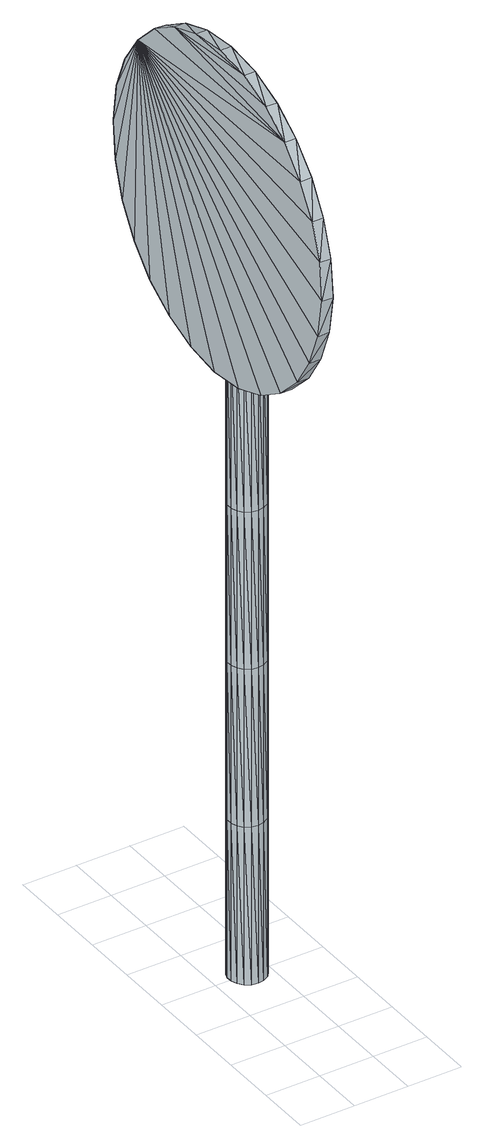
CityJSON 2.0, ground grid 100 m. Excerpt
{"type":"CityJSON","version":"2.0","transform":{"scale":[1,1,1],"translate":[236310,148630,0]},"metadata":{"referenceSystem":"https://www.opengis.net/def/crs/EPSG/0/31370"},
"CityObjects":{
"object1":{"type":"GenericCityObject","attributes":{"cluster":13,"mean_distance_to_centroid":0.0801,"new_centroid_x":236261.77,"new_centroid_y":149011.56,"mean_distance_to_camera":5.26,"H1":0,"H2":0,"Z_final":106.64,"cluster2":-1,"proj_x":236262.99,"proj_y":149007.48,"id_line":53392,"bearing_l":253.44,"distance":4.26,"orientation":"right","G_obj":253.44},"geometry":[{"type":"MultiSurface","lod":"2","boundaries":[[[0,1,2]],[[2,1,3]],[[3,1,4]],[[4,1,5]],[[5,1,6]],[[1,7,6]],[[1,8,7]],[[1,9,8]],[[1,10,9]],[[1,11,10]],[[1,12,11]],[[1,13,12]],[[1,14,13]],[[15,14,1]],[[16,15,1]],[[17,16,1]],[[18,17,1]],[[0,18,1]],[[19,20,0]],[[19,0,2]],[[21,19,2]],[[21,2,3]],[[21,3,22]],[[22,3,4]],[[22,4,23]],[[23,4,5]],[[23,5,24]],[[24,5,6]],[[24,6,25]],[[25,6,7]],[[25,7,26]],[[26,7,8]],[[26,8,27]],[[8,9,27]],[[27,9,28]],[[9,10,28]],[[10,29,28]],[[10,11,29]],[[11,30,29]],[[11,12,30]],[[30,12,31]],[[31,12,13]],[[31,13,32]],[[32,13,14]],[[32,14,33]],[[33,14,15]],[[33,15,34]],[[34,15,16]],[[34,16,35]],[[35,16,17]],[[36,35,17]],[[18,36,17]],[[20,36,18]],[[20,18,0]],[[37,38,20]],[[37,20,19]],[[39,37,19]],[[21,39,19]],[[39,21,40]],[[40,21,22]],[[40,22,41]],[[41,22,23]],[[41,23,42]],[[42,23,24]],[[42,24,43]],[[43,24,25]],[[43,25,44]],[[44,25,26]],[[26,45,44]],[[26,27,45]],[[27,46,45]],[[27,28,46]],[[28,47,46]],[[28,29,47]],[[47,29,48]],[[29,30,48]],[[48,30,49]],[[49,30,31]],[[49,31,50]],[[50,31,32]],[[50,32,51]],[[51,32,33]],[[51,33,52]],[[52,33,34]],[[52,34,53]],[[53,34,35]],[[54,53,35]],[[54,35,36]],[[38,54,36]],[[38,36,20]],[[55,56,38]],[[55,38,37]],[[57,55,37]],[[57,37,39]],[[57,39,58]],[[58,39,40]],[[58,40,59]],[[59,40,41]],[[59,41,60]],[[60,41,42]],[[60,42,61]],[[61,42,43]],[[61,43,62]],[[62,43,44]],[[44,63,62]],[[44,45,63]],[[45,64,63]],[[45,46,64]],[[46,65,64]],[[46,47,65]],[[47,66,65]],[[47,48,66]],[[66,48,67]],[[67,48,49]],[[67,49,68]],[[68,49,50]],[[68,50,69]],[[69,50,51]],[[69,51,70]],[[70,51,52]],[[70,52,71]],[[71,52,53]],[[72,71,53]],[[72,53,54]],[[56,72,54]],[[56,54,38]],[[73,74,56]],[[73,56,55]],[[75,73,55]],[[75,55,57]],[[75,57,76]],[[76,57,58]],[[76,58,77]],[[77,58,59]],[[77,59,78]],[[78,59,60]],[[78,60,79]],[[79,60,61]],[[79,61,80]],[[80,61,62]],[[62,81,80]],[[62,63,81]],[[63,82,81]],[[63,64,82]],[[64,83,82]],[[64,65,83]],[[65,84,83]],[[65,66,84]],[[84,66,85]],[[85,66,67]],[[85,67,86]],[[86,67,68]],[[86,68,87]],[[87,68,69]],[[87,69,88]],[[88,69,70]],[[88,70,89]],[[89,70,71]],[[90,89,71]],[[90,71,72]],[[74,90,72]],[[74,72,56]],[[91,92,74]],[[91,74,73]],[[93,91,73]],[[93,73,75]],[[93,75,94]],[[94,75,76]],[[94,76,95]],[[95,76,77]],[[95,77,96]],[[96,77,78]],[[96,78,97]],[[97,78,79]],[[97,79,98]],[[98,79,80]],[[80,99,98]],[[80,81,99]],[[81,100,99]],[[81,82,100]],[[82,101,100]],[[82,83,101]],[[83,102,101]],[[83,84,102]],[[102,84,103]],[[103,84,85]],[[103,85,104]],[[104,85,86]],[[104,86,105]],[[105,86,87]],[[105,87,106]],[[106,87,88]],[[106,88,107]],[[107,88,89]],[[108,107,89]],[[108,89,90]],[[92,108,90]],[[92,90,74]],[[92,91,109]],[[91,93,109]],[[93,94,109]],[[94,95,109]],[[95,96,109]],[[109,96,97]],[[109,97,98]],[[109,98,99]],[[109,99,100]],[[109,100,101]],[[109,101,102]],[[109,102,103]],[[109,103,104]],[[105,109,104]],[[106,109,105]],[[107,109,106]],[[108,109,107]],[[92,109,108]],[[110,111,112]],[[113,112,114]],[[115,112,113]],[[116,112,115]],[[117,112,116]],[[118,112,117]],[[119,112,118]],[[120,112,119]],[[121,112,120]],[[122,112,121]],[[122,123,112]],[[123,110,112]],[[111,124,112]],[[124,125,112]],[[125,126,112]],[[126,127,112]],[[127,128,112]],[[128,129,112]],[[129,130,112]],[[130,131,112]],[[112,131,132]],[[131,133,132]],[[131,134,133]],[[133,134,135]],[[133,135,136]],[[135,137,136]],[[133,136,138]],[[136,139,138]],[[136,137,139]],[[137,140,139]],[[137,135,140]],[[135,141,140]],[[135,134,141]],[[134,142,141]],[[134,131,142]],[[131,143,142]],[[131,130,143]],[[143,130,144]],[[144,130,129]],[[144,129,145]],[[145,129,128]],[[145,128,146]],[[146,127,147]],[[147,127,126]],[[147,126,148]],[[148,126,125]],[[148,125,149]],[[149,125,124]],[[150,149,124]],[[150,124,111]],[[151,150,111]],[[151,111,110]],[[152,151,110]],[[152,110,123]],[[146,128,127]],[[153,123,122]],[[154,153,122]],[[154,122,121]],[[155,154,121]],[[155,121,120]],[[156,155,120]],[[156,120,119]],[[157,156,119]],[[157,119,118]],[[157,118,158]],[[158,118,117]],[[158,117,159]],[[153,152,123]],[[159,117,116]],[[159,116,160]],[[160,116,115]],[[160,115,161]],[[161,115,113]],[[161,113,162]],[[162,113,114]],[[162,114,163]],[[163,114,112]],[[163,112,164]],[[164,112,132]],[[132,165,164]],[[132,133,165]],[[133,138,165]],[[138,139,140]],[[161,162,163]],[[160,161,163]],[[159,160,163]],[[158,159,163]],[[157,158,163]],[[156,157,163]],[[155,156,163]],[[154,155,163]],[[153,154,163]],[[153,163,152]],[[152,163,151]],[[151,163,150]],[[150,163,149]],[[149,163,148]],[[148,163,147]],[[147,163,146]],[[146,163,145]],[[145,163,144]],[[144,163,143]],[[143,163,142]],[[163,164,142]],[[142,164,165]],[[142,165,141]],[[165,140,141]],[[165,138,140]],[[166,167,168]],[[168,167,169]],[[170,168,169]],[[170,169,171]],[[170,171,172]],[[172,171,173]],[[172,173,174]],[[174,173,175]],[[174,175,176]],[[176,175,177]],[[176,177,178]],[[178,177,179]],[[178,179,180]],[[180,179,181]],[[180,181,182]],[[182,181,183]],[[182,183,184]],[[184,183,185]],[[184,185,186]],[[186,185,187]],[[186,187,188]],[[188,187,189]],[[188,189,190]],[[190,189,191]],[[192,190,191]],[[192,191,193]],[[194,192,193]],[[194,193,195]],[[196,194,195]],[[196,195,197]],[[198,196,197]],[[198,197,199]],[[200,198,199]],[[200,199,201]],[[202,200,201]],[[202,201,203]],[[204,202,203]],[[204,203,205]],[[206,204,205]],[[206,205,207]],[[208,206,207]],[[208,207,209]],[[210,208,209]],[[210,209,211]],[[212,210,211]],[[212,211,213]],[[214,212,213]],[[214,213,215]],[[216,214,215]],[[216,215,217]],[[216,217,218]],[[218,217,219]],[[218,219,220]],[[220,219,221]],[[220,221,222]],[[222,221,223]],[[222,223,224]],[[224,223,225]],[[224,225,226]],[[226,225,227]],[[226,227,228]],[[228,227,229]],[[228,229,230]],[[230,229,231]],[[230,231,232]],[[232,231,233]],[[232,233,234]],[[234,233,235]],[[234,235,236]],[[236,235,237]],[[236,237,238]],[[238,237,239]],[[240,238,239]],[[240,239,241]],[[240,241,242]],[[242,241,243]],[[243,244,242]],[[243,245,244]],[[244,245,246]],[[246,245,247]],[[246,247,248]],[[248,247,249]],[[248,249,250]],[[250,249,251]],[[250,251,252]],[[252,251,253]],[[252,253,254]],[[254,253,255]],[[254,255,256]],[[256,255,257]],[[256,257,258]],[[258,257,259]],[[258,259,260]],[[260,259,261]],[[260,261,262]],[[262,261,263]],[[262,263,264]],[[264,263,265]],[[264,265,266]],[[266,265,267]],[[266,267,268]],[[268,267,269]],[[269,270,268]],[[269,271,270]],[[271,272,270]],[[271,273,272]],[[273,274,272]],[[273,275,274]],[[275,276,274]],[[275,277,276]],[[277,278,276]],[[277,279,278]],[[279,280,278]],[[279,281,280]],[[281,282,280]],[[281,283,282]],[[283,284,282]],[[283,285,284]],[[285,286,284]],[[285,287,286]],[[287,288,286]],[[287,289,288]],[[289,290,288]],[[289,291,290]],[[290,291,292]],[[292,291,293]],[[292,293,294]],[[294,293,295]],[[294,295,296]],[[296,295,297]],[[296,297,298]],[[298,297,299]],[[298,299,300]],[[300,299,301]],[[300,301,302]],[[302,301,303]],[[302,303,304]],[[304,303,305]],[[304,305,306]],[[306,305,307]],[[306,307,308]],[[308,307,309]],[[308,309,310]],[[310,309,311]],[[310,311,312]],[[312,311,313]],[[312,313,314]],[[314,313,315]],[[315,166,314]],[[315,167,166]],[[169,167,315]],[[169,315,171]],[[171,315,313]],[[173,171,313]],[[173,313,311]],[[175,173,311]],[[175,311,309]],[[177,175,309]],[[177,309,307]],[[179,177,307]],[[179,307,305]],[[181,179,305]],[[181,305,303]],[[183,181,303]],[[183,303,301]],[[183,301,299]],[[185,183,299]],[[185,299,297]],[[187,185,297]],[[187,297,295]],[[187,295,293]],[[189,187,293]],[[189,293,291]],[[189,291,289]],[[189,289,287]],[[191,189,287]],[[191,287,285]],[[193,191,285]],[[195,193,285]],[[195,285,283]],[[197,195,283]],[[199,197,283]],[[201,199,283]],[[201,283,281]],[[203,201,281]],[[205,203,281]],[[205,281,279]],[[205,279,207]],[[207,279,209]],[[209,279,277]],[[209,277,211]],[[211,277,275]],[[211,275,213]],[[213,275,273]],[[213,273,215]],[[215,273,271]],[[215,271,217]],[[217,271,219]],[[219,271,269]],[[219,269,221]],[[221,269,223]],[[223,269,267]],[[223,267,225]],[[225,267,265]],[[225,265,227]],[[227,265,263]],[[227,263,229]],[[229,263,261]],[[229,261,231]],[[231,261,259]],[[231,259,257]],[[231,257,233]],[[233,257,255]],[[233,255,235]],[[235,255,253]],[[235,253,237]],[[253,251,237]],[[237,251,249]],[[237,249,239]],[[249,247,239]],[[239,247,245]],[[239,245,241]],[[241,245,243]],[[240,242,244]],[[168,314,166]],[[170,314,168]],[[170,312,314]],[[172,312,170]],[[172,310,312]],[[174,310,172]],[[174,308,310]],[[176,308,174]],[[176,306,308]],[[178,306,176]],[[178,304,306]],[[180,304,178]],[[180,302,304]],[[182,302,180]],[[182,300,302]],[[182,298,300]],[[184,298,182]],[[184,296,298]],[[186,296,184]],[[186,294,296]],[[186,292,294]],[[188,292,186]],[[188,290,292]],[[188,288,290]],[[188,286,288]],[[190,286,188]],[[190,284,286]],[[192,284,190]],[[194,284,192]],[[194,282,284]],[[196,282,194]],[[198,282,196]],[[200,282,198]],[[200,280,282]],[[202,280,200]],[[204,280,202]],[[204,278,280]],[[204,206,278]],[[206,208,278]],[[208,276,278]],[[208,210,276]],[[210,274,276]],[[210,212,274]],[[212,272,274]],[[212,214,272]],[[214,270,272]],[[214,216,270]],[[216,218,270]],[[218,268,270]],[[218,220,268]],[[220,222,268]],[[222,266,268]],[[222,224,266]],[[224,264,266]],[[224,226,264]],[[226,262,264]],[[226,228,262]],[[228,260,262]],[[228,230,260]],[[230,258,260]],[[230,256,258]],[[230,232,256]],[[232,254,256]],[[232,234,254]],[[234,252,254]],[[234,236,252]],[[252,236,250]],[[236,248,250]],[[236,238,248]],[[248,238,246]],[[238,244,246]],[[238,240,244]],[[316,317,318]],[[318,317,319]],[[320,318,319]],[[320,319,321]],[[320,321,322]],[[322,321,323]],[[322,323,324]],[[324,323,325]],[[324,325,326]],[[326,325,327]],[[326,327,328]],[[328,327,329]],[[328,329,330]],[[330,329,331]],[[330,331,332]],[[332,331,333]],[[332,333,334]],[[334,333,335]],[[334,335,336]],[[336,335,337]],[[336,337,338]],[[338,337,339]],[[338,339,340]],[[340,339,341]],[[342,340,341]],[[342,341,343]],[[344,342,343]],[[344,343,345]],[[346,344,345]],[[346,345,347]],[[348,346,347]],[[348,347,349]],[[350,348,349]],[[350,349,351]],[[352,350,351]],[[352,351,353]],[[354,352,353]],[[354,353,355]],[[356,354,355]],[[356,355,357]],[[358,356,357]],[[358,357,359]],[[360,358,359]],[[360,359,361]],[[362,360,361]],[[362,361,363]],[[364,362,363]],[[364,363,365]],[[366,364,365]],[[366,365,367]],[[366,367,368]],[[368,367,369]],[[368,369,370]],[[370,369,371]],[[370,371,372]],[[372,371,373]],[[372,373,374]],[[374,373,375]],[[374,375,376]],[[376,375,377]],[[376,377,378]],[[378,377,379]],[[378,379,380]],[[380,379,381]],[[380,381,382]],[[382,381,383]],[[382,383,384]],[[384,383,385]],[[384,385,386]],[[386,385,387]],[[386,387,388]],[[388,387,389]],[[390,388,389]],[[390,389,391]],[[390,391,392]],[[392,391,393]],[[393,394,392]],[[393,395,394]],[[394,395,396]],[[396,395,397]],[[396,397,398]],[[398,397,399]],[[398,399,400]],[[400,399,401]],[[400,401,402]],[[402,401,403]],[[402,403,404]],[[404,403,405]],[[404,405,406]],[[406,405,407]],[[406,407,408]],[[408,407,409]],[[408,409,410]],[[410,409,411]],[[410,411,412]],[[412,411,413]],[[412,413,414]],[[414,413,415]],[[414,415,416]],[[416,415,417]],[[416,417,418]],[[418,417,419]],[[419,420,418]],[[419,421,420]],[[421,422,420]],[[421,423,422]],[[423,424,422]],[[423,425,424]],[[425,426,424]],[[425,427,426]],[[427,428,426]],[[427,429,428]],[[429,430,428]],[[429,431,430]],[[431,432,430]],[[431,433,432]],[[433,434,432]],[[433,435,434]],[[435,436,434]],[[435,437,436]],[[437,438,436]],[[437,439,438]],[[439,440,438]],[[439,441,440]],[[440,441,442]],[[442,441,443]],[[442,443,444]],[[444,443,445]],[[444,445,446]],[[446,445,447]],[[446,447,448]],[[448,447,449]],[[448,449,450]],[[450,449,451]],[[450,451,452]],[[452,451,453]],[[452,453,454]],[[454,453,455]],[[454,455,456]],[[456,455,457]],[[456,457,458]],[[458,457,459]],[[458,459,460]],[[460,459,461]],[[460,461,462]],[[462,461,463]],[[462,463,464]],[[464,463,465]],[[465,316,464]],[[465,317,316]],[[319,317,465]],[[319,465,321]],[[321,465,463]],[[323,321,463]],[[323,463,461]],[[325,323,461]],[[325,461,459]],[[327,325,459]],[[327,459,457]],[[329,327,457]],[[329,457,455]],[[331,329,455]],[[331,455,453]],[[333,331,453]],[[333,453,451]],[[333,451,449]],[[335,333,449]],[[335,449,447]],[[337,335,447]],[[337,447,445]],[[337,445,443]],[[339,337,443]],[[339,443,441]],[[339,441,439]],[[339,439,437]],[[341,339,437]],[[341,437,435]],[[343,341,435]],[[345,343,435]],[[345,435,433]],[[347,345,433]],[[349,347,433]],[[351,349,433]],[[351,433,431]],[[353,351,431]],[[355,353,431]],[[355,431,429]],[[355,429,357]],[[357,429,359]],[[359,429,427]],[[359,427,361]],[[361,427,425]],[[361,425,363]],[[363,425,423]],[[363,423,365]],[[365,423,421]],[[365,421,367]],[[367,421,369]],[[369,421,419]],[[369,419,371]],[[371,419,373]],[[373,419,417]],[[373,417,375]],[[375,417,415]],[[375,415,377]],[[377,415,413]],[[377,413,379]],[[379,413,411]],[[379,411,381]],[[381,411,409]],[[381,409,407]],[[381,407,383]],[[383,407,405]],[[383,405,385]],[[385,405,403]],[[385,403,387]],[[403,401,387]],[[387,401,399]],[[387,399,389]],[[399,397,389]],[[389,397,395]],[[389,395,391]],[[391,395,393]],[[390,392,394]],[[318,464,316]],[[320,464,318]],[[320,462,464]],[[322,462,320]],[[322,460,462]],[[324,460,322]],[[324,458,460]],[[326,458,324]],[[326,456,458]],[[328,456,326]],[[328,454,456]],[[330,454,328]],[[330,452,454]],[[332,452,330]],[[332,450,452]],[[332,448,450]],[[334,448,332]],[[334,446,448]],[[336,446,334]],[[336,444,446]],[[336,442,444]],[[338,442,336]],[[338,440,442]],[[338,438,440]],[[338,436,438]],[[340,436,338]],[[340,434,436]],[[342,434,340]],[[344,434,342]],[[344,432,434]],[[346,432,344]],[[348,432,346]],[[350,432,348]],[[350,430,432]],[[352,430,350]],[[354,430,352]],[[354,428,430]],[[354,356,428]],[[356,358,428]],[[358,426,428]],[[358,360,426]],[[360,424,426]],[[360,362,424]],[[362,422,424]],[[362,364,422]],[[364,420,422]],[[364,366,420]],[[366,368,420]],[[368,418,420]],[[368,370,418]],[[370,372,418]],[[372,416,418]],[[372,374,416]],[[374,414,416]],[[374,376,414]],[[376,412,414]],[[376,378,412]],[[378,410,412]],[[378,380,410]],[[380,408,410]],[[380,406,408]],[[380,382,406]],[[382,404,406]],[[382,384,404]],[[384,402,404]],[[384,386,402]],[[402,386,400]],[[386,398,400]],[[386,388,398]],[[398,388,396]],[[388,394,396]],[[388,390,394]]]}]}
},
"vertices":[
[61,336,2],[61,302,2],[72,334,2],[83,328,2],[90,319,2],[94,308,2],[94,297,2],[90,286,2],[83,277,2],[72,271,2],[61,269,2],[49,271,2],[39,277,2],[32,286,2],[28,297,2],[28,308,2],[32,319,2],[39,328,2],[49,334,2],[72,334,300],[61,336,300],[83,328,300],[90,319,300],[94,308,300],[94,297,300],[90,286,300],[83,277,300],[72,271,300],[61,269,300],[49,271,300],[39,277,300],[32,286,300],[28,297,300],[28,308,300],[32,319,300],[39,328,300],[49,334,300],[72,334,598],[61,336,598],[83,328,598],[90,319,598],[94,308,598],[94,297,598],[90,286,598],[83,277,598],[72,271,598],[61,269,598],[49,271,598],[39,277,598],[32,286,598],[28,297,598],[28,308,598],[32,319,598],[39,328,598],[49,334,598],[72,334,895],[61,336,895],[83,328,895],[90,319,895],[94,308,895],[94,297,895],[90,286,895],[83,277,895],[72,271,895],[61,269,895],[49,271,895],[39,277,895],[32,286,895],[28,297,895],[28,308,895],[32,319,895],[39,328,895],[49,334,895],[72,334,1193],[61,336,1193],[83,328,1193],[90,319,1193],[94,308,1193],[94,297,1193],[90,286,1193],[83,277,1193],[72,271,1193],[61,269,1193],[49,271,1193],[39,277,1193],[32,286,1193],[28,297,1193],[28,308,1193],[32,319,1193],[39,328,1193],[49,334,1193],[72,334,1491],[61,336,1491],[83,328,1491],[90,319,1491],[94,308,1491],[94,297,1491],[90,286,1491],[83,277,1491],[72,271,1491],[61,269,1491],[49,271,1491],[39,277,1491],[32,286,1491],[28,297,1491],[28,308,1491],[32,319,1491],[39,328,1491],[49,334,1491],[61,302,1491],[25,176,1185],[26,120,1221],[35,544,1645],[33,603,1525],[34,580,1589],[32,611,1456],[31,603,1387],[29,580,1324],[28,544,1268],[27,498,1221],[26,441,1185],[26,378,1162],[25,309,1154],[25,240,1162],[27,73,1268],[27,38,1324],[28,15,1387],[30,7,1456],[31,15,1525],[32,38,1589],[33,73,1645],[34,120,1692],[36,497,1692],[36,441,1727],[35,176,1727],[36,240,1750],[36,378,1750],[36,309,1758],[15,378,1750],[15,309,1758],[15,240,1750],[14,176,1728],[13,120,1692],[12,73,1645],[11,38,1589],[10,15,1526],[9,7,1457],[7,15,1387],[6,38,1324],[6,73,1268],[5,120,1221],[5,176,1185],[4,240,1163],[4,309,1155],[5,378,1163],[6,442,1185],[6,498,1221],[7,544,1268],[8,580,1324],[10,603,1387],[11,611,1457],[12,603,1526],[13,580,1589],[14,544,1645],[15,498,1692],[15,441,1728],[18,413,1304],[18,413,1265],[51,412,1304],[51,412,1265],[51,393,1304],[51,393,1265],[73,385,1304],[73,385,1265],[77,383,1304],[77,383,1265],[80,382,1304],[80,382,1265],[84,380,1304],[84,380,1265],[87,378,1304],[87,378,1265],[90,376,1304],[90,376,1265],[93,374,1304],[93,374,1265],[97,372,1304],[97,372,1265],[106,365,1304],[106,365,1265],[109,362,1304],[109,362,1265],[112,360,1304],[112,360,1265],[114,357,1304],[114,357,1265],[115,353,1304],[115,353,1265],[116,350,1304],[116,350,1265],[117,347,1304],[117,347,1265],[117,343,1304],[117,343,1265],[116,308,1304],[116,308,1265],[114,289,1304],[114,289,1265],[113,284,1304],[113,284,1265],[111,279,1304],[111,279,1265],[109,275,1304],[109,275,1265],[106,271,1304],[106,271,1265],[103,267,1304],[103,267,1265],[100,264,1304],[100,264,1265],[95,261,1304],[95,261,1265],[95,260,1304],[95,260,1265],[90,258,1304],[90,258,1265],[86,256,1304],[86,256,1265],[81,254,1304],[81,254,1265],[76,252,1304],[76,252,1265],[71,251,1304],[71,251,1265],[65,251,1304],[65,251,1265],[60,251,1304],[60,251,1265],[48,250,1304],[48,250,1265],[46,226,1304],[46,226,1265],[17,224,1304],[17,224,1265],[18,255,1304],[18,255,1265],[38,269,1304],[38,269,1265],[54,268,1304],[54,268,1265],[58,268,1304],[58,268,1265],[61,268,1304],[61,268,1265],[64,269,1304],[64,269,1265],[68,269,1304],[68,269,1265],[71,270,1304],[71,270,1265],[74,270,1304],[74,270,1265],[78,271,1304],[78,271,1265],[81,272,1304],[81,272,1265],[83,274,1304],[83,274,1265],[86,276,1304],[86,276,1265],[87,278,1304],[87,278,1265],[89,281,1304],[89,281,1265],[90,284,1304],[90,284,1265],[91,287,1304],[91,287,1265],[93,306,1304],[93,306,1265],[92,343,1304],[92,343,1265],[92,345,1304],[92,345,1265],[92,347,1304],[92,347,1265],[91,350,1304],[91,350,1265],[90,351,1304],[90,351,1265],[88,353,1304],[88,353,1265],[86,355,1304],[86,355,1265],[85,356,1304],[85,356,1265],[84,356,1304],[84,356,1265],[82,357,1304],[82,357,1265],[80,358,1304],[80,358,1265],[78,359,1304],[78,359,1265],[75,360,1304],[75,360,1265],[73,361,1304],[73,361,1265],[71,361,1304],[71,361,1265],[68,362,1304],[68,362,1265],[47,366,1304],[47,366,1265],[23,379,1304],[23,379,1265],[26,413,1473],[26,413,1434],[59,412,1473],[59,412,1434],[59,393,1473],[59,393,1434],[81,385,1473],[81,385,1434],[85,383,1473],[85,383,1434],[88,382,1473],[88,382,1434],[92,380,1473],[92,380,1434],[95,378,1473],[95,378,1434],[98,376,1473],[98,376,1434],[101,374,1473],[101,374,1434],[105,372,1473],[105,372,1434],[115,365,1473],[115,365,1434],[117,362,1473],[117,362,1434],[120,360,1473],[120,360,1434],[122,357,1473],[122,357,1434],[123,353,1473],[123,353,1434],[124,350,1473],[124,350,1434],[125,347,1473],[125,347,1434],[125,343,1473],[125,343,1434],[124,308,1473],[124,308,1434],[122,289,1473],[122,289,1434],[121,284,1473],[121,284,1434],[119,279,1473],[119,279,1434],[117,275,1473],[117,275,1434],[115,271,1473],[115,271,1434],[111,267,1473],[111,267,1434],[108,264,1473],[108,264,1434],[103,261,1473],[103,261,1434],[103,260,1473],[103,260,1434],[98,258,1473],[98,258,1434],[94,256,1473],[94,256,1434],[89,254,1473],[89,254,1434],[84,252,1473],[84,252,1434],[79,251,1473],[79,251,1434],[73,251,1473],[73,251,1434],[68,251,1473],[68,251,1434],[56,250,1473],[56,250,1434],[54,226,1473],[54,226,1434],[25,224,1473],[25,224,1434],[26,255,1473],[26,255,1434],[46,269,1473],[46,269,1434],[62,268,1473],[62,268,1434],[66,268,1473],[66,268,1434],[69,268,1473],[69,268,1434],[72,269,1473],[72,269,1434],[76,269,1473],[76,269,1434],[79,270,1473],[79,270,1434],[82,270,1473],[82,270,1434],[86,271,1473],[86,271,1434],[89,272,1473],[89,272,1434],[91,274,1473],[91,274,1434],[94,276,1473],[94,276,1434],[96,278,1473],[96,278,1434],[97,281,1473],[97,281,1434],[98,284,1473],[98,284,1434],[99,287,1473],[99,287,1434],[101,306,1473],[101,306,1434],[100,343,1473],[100,343,1434],[100,345,1473],[100,345,1434],[100,347,1473],[100,347,1434],[99,350,1473],[99,350,1434],[98,351,1473],[98,351,1434],[96,353,1473],[96,353,1434],[95,355,1473],[95,355,1434],[93,356,1473],[93,356,1434],[92,356,1473],[92,356,1434],[90,357,1473],[90,357,1434],[88,358,1473],[88,358,1434],[86,359,1473],[86,359,1434],[83,360,1473],[83,360,1434],[81,361,1473],[81,361,1434],[79,361,1473],[79,361,1434],[76,362,1473],[76,362,1434],[56,366,1473],[56,366,1434],[31,379,1473],[31,379,1434]
]}
